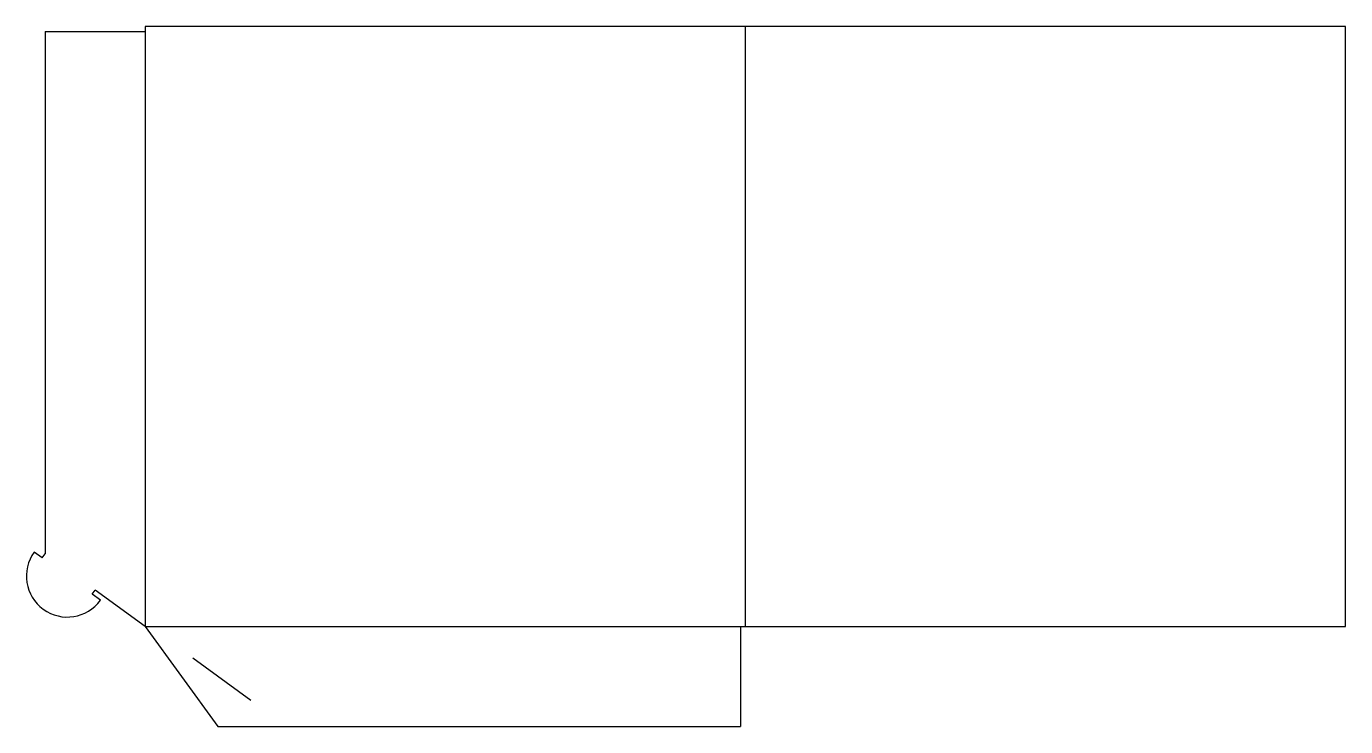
# Model space of a CAD drawing. Header units: millimetres. Extents: x -24 to 240, y -20 to 120.
import ezdxf

# ---------------------------------------------------------------- set-up
doc = ezdxf.new("R2010")
doc.units = ezdxf.units.MM
doc.layers.get('0').update_dxf_attribs({"lineweight": 25, "true_color": 0xffffff})
doc.layers.add('plis', color=6, linetype='Continuous', lineweight=25, true_color=0xff00ff)

msp = doc.modelspace()

# ---------------------------------------------------------------- linework, layer by layer
for p, q in [((-20, 119), (-20, 14.53)), ((-20, 119), (0, 119)), ((240, 120), (0, 120)), ((0, 120), (0, 119)), ((240, 0), (240, 120)), ((-20.59, 13.72), (-22.21, 14.9)), ((-20.59, 13.72), (-20, 14.53)), ((-10.59, 6.46), (-10, 7.27)), ((-8.97, 5.28), (-10.59, 6.46)), ((0, 0), (-10, 7.27)), ((0, 0), (14.53, -20)), ((119, 0), (119, -20)), ((120, 0), (240, 0)), ((9.48, -6.27), (21.1, -14.71)), ((14.53, -20), (119, -20))]:
    msp.add_line(p, q)
msp.add_arc((-15.59, 10.09), 8.18, 144, 324)
at = {"layer": 'plis'}
for p, q in [((0, 119), (0, 0)), ((120, 0), (120, 120)), ((0, 0), (120, 0))]:
    msp.add_line(p, q, dxfattribs=at)

doc.saveas('drawing.dxf')
